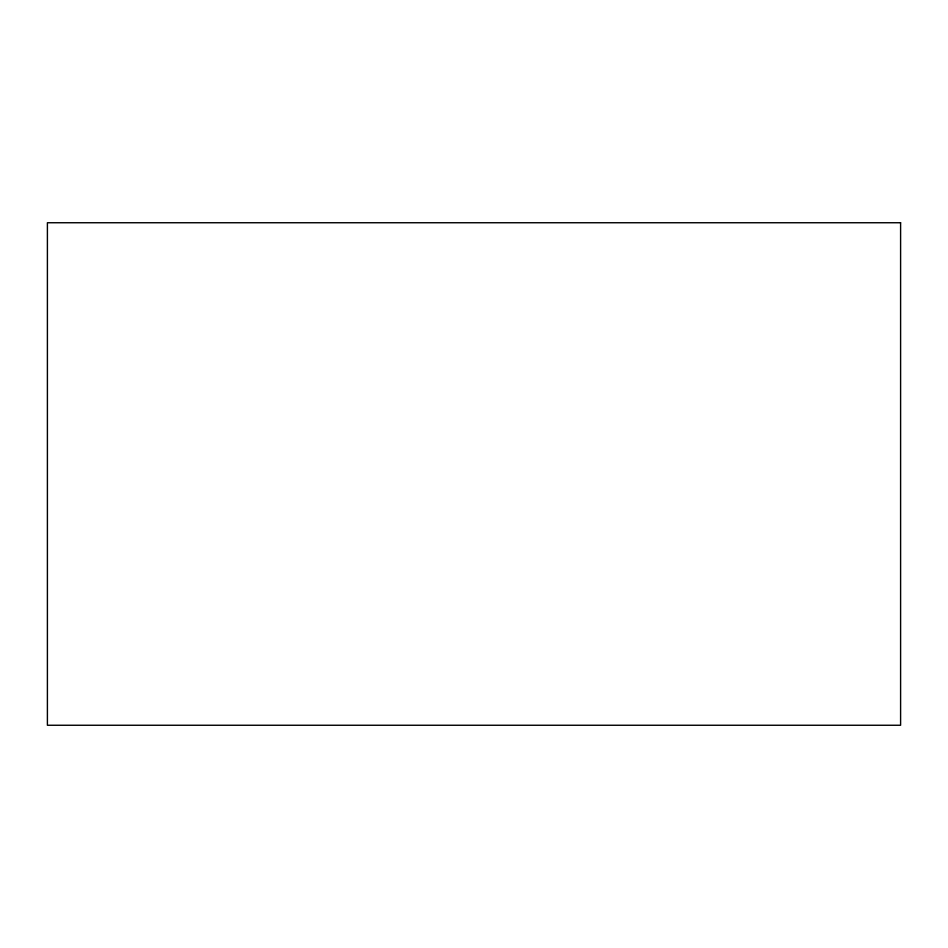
<?xml version="1.0" encoding="UTF-8"?>
<svg xmlns="http://www.w3.org/2000/svg" width="948" height="948" viewBox="0 0 948 948"><rect width="100%" height="100%" fill="white"/><g stroke="black" fill="none" stroke-linecap="round" stroke-linejoin="round"><path stroke-width="1.42" d="M900.6 222.744L47.4 222.744L47.4 725.256L900.6 725.256L900.6 222.744"/></g></svg>
